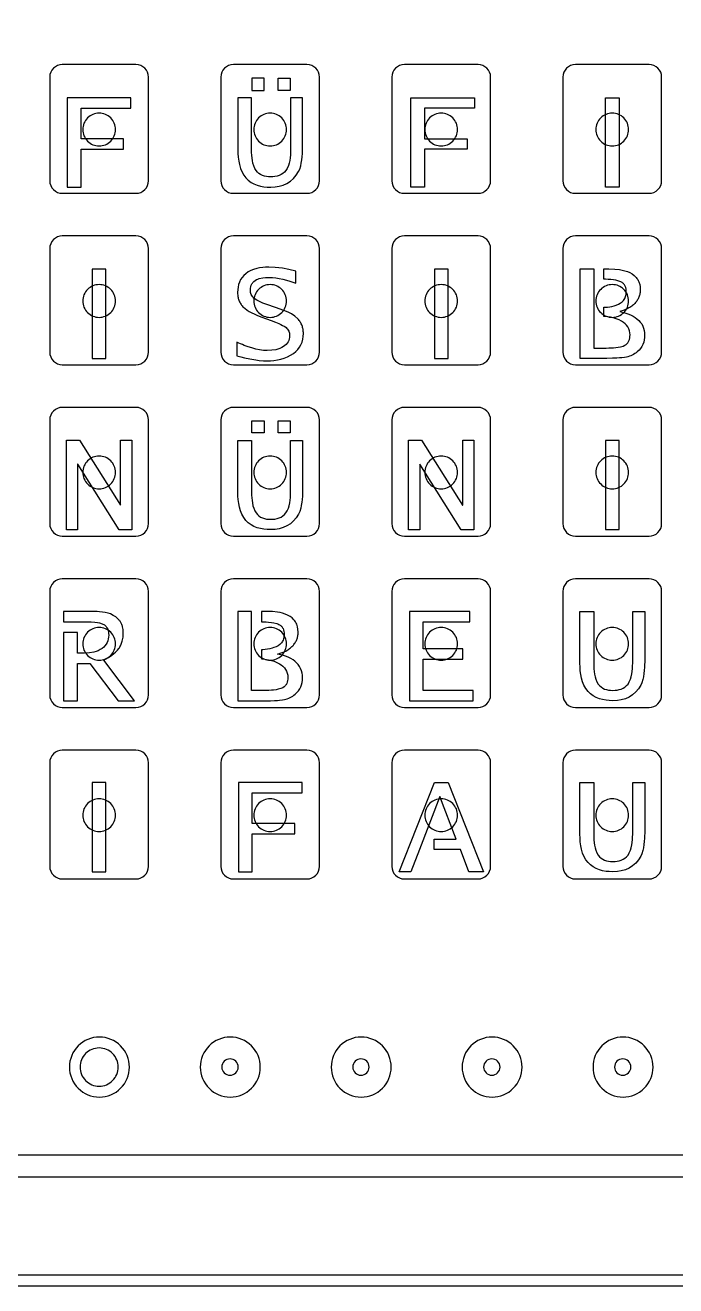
# Model space of a CAD drawing. Extents: x -337 to 6273, y 368 to 2065.
# Drawn here: x -112.2 to 7.1, y 468.1 to 699.2 of the extents above; entities that cross this region are included whole.
import ezdxf

# ---------------------------------------------------------------- set-up
doc = ezdxf.new("R2010")
doc.units = 0
doc.header["$LTSCALE"] = 100
doc.layers.add('EBENE_1', color=1, linetype='CONTINUOUS')

msp = doc.modelspace()

# ---------------------------------------------------------------- linework, layer by layer
at = {"layer": 'EBENE_1', "color": 7}
for points in [[(-323.616843, 468.053654), (126.383157, 468.053654), (126.383157, 918.053654), (-323.616843, 918.053654), (-323.616843, 468.053654)], [(-70.598491, 687.218697), (-68.387112, 687.218697), (-68.387112, 689.430076), (-70.598491, 689.430076), (-70.598491, 687.218697)], [(-65.796698, 687.218697), (-65.796698, 689.430076), (-63.585319, 689.430076), (-63.585319, 687.218697), (-65.796698, 687.218697)], [(-104.452073, 669.453654), (-101.933912, 669.453654), (-101.933912, 676.420139), (-94.12378, 676.420139), (-94.12378, 678.311955), (-101.933912, 678.311955), (-101.933912, 683.961838), (-92.781613, 683.961838), (-92.781613, 685.853654), (-104.452073, 685.853654), (-104.452073, 669.453654)], [(-61.322108, 685.834094), (-63.520705, 685.834094), (-63.520705, 676.379804), (-63.529589, 675.851043), (-63.554294, 675.380555), (-63.605304, 674.8488), (-63.673726, 674.389643), (-63.788877, 673.860215), (-63.922874, 673.423659), (-64.139428, 672.923652), (-64.377135, 672.53865), (-64.63474, 672.237826), (-64.931776, 671.982766), (-65.253195, 671.781041), (-65.625804, 671.613973), (-65.98088, 671.504301), (-66.389446, 671.423381), (-66.758799, 671.383448), (-67.176511, 671.369048), (-67.577558, 671.383842), (-67.932406, 671.424892), (-68.322713, 671.507521), (-68.663249, 671.619816), (-69.01483, 671.787599), (-69.321112, 671.991349), (-69.598063, 672.241792), (-69.841671, 672.53865), (-70.06974, 672.920664), (-70.277375, 673.412722), (-70.406716, 673.842891), (-70.517738, 674.362074), (-70.584078, 674.81357), (-70.633494, 675.334983), (-70.657516, 675.797267), (-70.666145, 676.315891), (-70.666145, 685.834094), (-73.184306, 685.834094), (-73.184306, 676.354239), (-73.167506, 675.627629), (-73.120619, 674.977675), (-73.025739, 674.253586), (-72.897651, 673.620082), (-72.69304, 672.917686), (-72.450965, 672.318972), (-72.103003, 671.689268), (-71.707922, 671.164527), (-71.265994, 670.727943), (-70.758202, 670.353709), (-70.231105, 670.066352), (-69.624287, 669.827234), (-69.053318, 669.670746), (-68.40258, 669.555377), (-67.812548, 669.497865), (-67.150946, 669.477232), (-66.335609, 669.517471), (-65.618556, 669.628856), (-64.84914, 669.84814), (-64.172478, 670.149668), (-63.528295, 670.564048), (-62.950163, 671.079934), (-62.47946, 671.645175), (-62.050712, 672.327738), (-61.845981, 672.776071), (-61.654375, 673.382618), (-61.543536, 673.882175), (-61.447609, 674.492871), (-61.391509, 675.01445), (-61.349626, 675.618787), (-61.337455, 675.892913), (-61.328603, 676.184246), (-61.323776, 676.459642), (-61.322108, 676.750497), (-61.322108, 685.834094)], [(-41.452073, 669.453654), (-41.452073, 685.853654), (-29.781613, 685.853654), (-29.781613, 683.961838), (-38.933912, 683.961838), (-38.933912, 678.311955), (-31.12378, 678.311955), (-31.12378, 676.420139), (-38.933912, 676.420139), (-38.933912, 669.453654), (-41.452073, 669.453654)], [(-3.266854, 669.471836), (-5.785014, 669.471836), (-5.785014, 685.835472), (-3.266854, 685.835472), (-3.266854, 669.471836)], [(-97.357763, 638.044563), (-97.357763, 654.408199), (-99.875923, 654.408199), (-99.875923, 638.044563), (-97.357763, 638.044563)], [(-34.63049, 638.044563), (-34.63049, 654.408199), (-37.148651, 654.408199), (-37.148651, 638.044563), (-34.63049, 638.044563)], [(-70.598491, 624.427788), (-70.598491, 626.639167), (-68.387112, 626.639167), (-68.387112, 624.427788), (-70.598491, 624.427788)], [(-65.796698, 624.427788), (-65.796698, 626.639167), (-63.585319, 626.639167), (-63.585319, 624.427788), (-65.796698, 624.427788)], [(-104.611855, 606.63718), (-104.611855, 623.08831), (-102.222119, 623.08831), (-94.705385, 611.172385), (-94.67982, 611.172385), (-94.67982, 623.08831), (-92.621831, 623.08831), (-92.621831, 606.63718), (-94.947854, 606.63718), (-102.515518, 618.663354), (-102.553866, 618.663354), (-102.553866, 606.63718), (-104.611855, 606.63718)], [(-61.322108, 623.043184), (-61.322108, 613.959588), (-61.323776, 613.668733), (-61.328603, 613.393337), (-61.337455, 613.102004), (-61.349626, 612.827878), (-61.391509, 612.223541), (-61.447609, 611.701962), (-61.543536, 611.091266), (-61.654375, 610.591709), (-61.845981, 609.985162), (-62.050712, 609.536829), (-62.47946, 608.854266), (-62.950163, 608.289025), (-63.528295, 607.773139), (-64.172478, 607.358759), (-64.84914, 607.057231), (-65.618556, 606.837947), (-66.335609, 606.726562), (-67.150946, 606.686322), (-67.812548, 606.706956), (-68.40258, 606.764468), (-69.053318, 606.879837), (-69.624287, 607.036325), (-70.231105, 607.275443), (-70.758202, 607.5628), (-71.265994, 607.937034), (-71.707922, 608.373618), (-72.103003, 608.898358), (-72.450965, 609.528063), (-72.69304, 610.126777), (-72.897651, 610.829172), (-73.025739, 611.462676), (-73.120619, 612.186766), (-73.167506, 612.83672), (-73.184306, 613.563329), (-73.184306, 623.043184), (-70.666145, 623.043184), (-70.666145, 613.524982), (-70.657516, 613.006358), (-70.633494, 612.544074), (-70.584078, 612.022661), (-70.517738, 611.571165), (-70.406716, 611.051982), (-70.277375, 610.621813), (-70.06974, 610.129755), (-69.841671, 609.747741), (-69.598063, 609.450883), (-69.321112, 609.20044), (-69.01483, 608.99669), (-68.663249, 608.828907), (-68.322713, 608.716612), (-67.932406, 608.633983), (-67.577558, 608.592933), (-67.176511, 608.578138), (-66.758799, 608.592539), (-66.389446, 608.632472), (-65.98088, 608.713392), (-65.625804, 608.823064), (-65.253195, 608.990132), (-64.931776, 609.191857), (-64.63474, 609.446917), (-64.377135, 609.747741), (-64.139428, 610.132742), (-63.922874, 610.63275), (-63.788877, 611.069306), (-63.673726, 611.598734), (-63.605304, 612.057891), (-63.554294, 612.589646), (-63.529589, 613.060134), (-63.520705, 613.588895), (-63.520705, 623.043184), (-61.322108, 623.043184)], [(-41.884582, 606.63718), (-41.884582, 623.08831), (-39.494846, 623.08831), (-31.978113, 611.172385), (-31.952548, 611.172385), (-31.952548, 623.08831), (-29.894559, 623.08831), (-29.894559, 606.63718), (-32.220582, 606.63718), (-39.788245, 618.663354), (-39.826593, 618.663354), (-39.826593, 606.63718), (-41.884582, 606.63718)], [(-3.266854, 606.680927), (-3.266854, 623.044563), (-5.785014, 623.044563), (-5.785014, 606.680927), (-3.266854, 606.680927)], [(-41.7248, 575.299109), (-30.05434, 575.299109), (-30.05434, 577.190925), (-39.20664, 577.190925), (-39.20664, 582.943068), (-31.946156, 582.943068), (-31.946156, 584.834884), (-39.20664, 584.834884), (-39.20664, 589.807292), (-30.642337, 589.807292), (-30.642337, 591.699109), (-41.7248, 591.699109), (-41.7248, 575.299109)], [(1.405165, 591.67754), (1.405165, 582.593943), (1.403497, 582.303088), (1.398669, 582.027692), (1.389818, 581.736359), (1.377647, 581.462233), (1.335764, 580.857896), (1.279664, 580.336317), (1.183737, 579.725621), (1.072898, 579.226064), (0.881292, 578.619517), (0.67656, 578.171184), (0.247813, 577.488621), (-0.22289, 576.92338), (-0.801022, 576.407494), (-1.445205, 575.993114), (-2.121867, 575.691586), (-2.891283, 575.472302), (-3.608336, 575.360917), (-4.423674, 575.320678), (-5.085276, 575.341311), (-5.675307, 575.398823), (-6.326046, 575.514192), (-6.897014, 575.67068), (-7.503832, 575.909798), (-8.030929, 576.197155), (-8.538722, 576.571389), (-8.980649, 577.007973), (-9.37573, 577.532713), (-9.723692, 578.162418), (-9.965767, 578.761132), (-10.170378, 579.463528), (-10.298467, 580.097032), (-10.393346, 580.821121), (-10.440234, 581.471075), (-10.457033, 582.197685), (-10.457033, 591.67754), (-7.938872, 591.67754), (-7.938872, 582.159337), (-7.930243, 581.640713), (-7.906221, 581.178429), (-7.856805, 580.657016), (-7.790465, 580.20552), (-7.679444, 579.686337), (-7.550102, 579.256168), (-7.342467, 578.76411), (-7.114398, 578.382096), (-6.87079, 578.085238), (-6.593839, 577.834795), (-6.287557, 577.631045), (-5.935976, 577.463262), (-5.59544, 577.350967), (-5.205133, 577.268338), (-4.850285, 577.227288), (-4.449239, 577.212494), (-4.031526, 577.226894), (-3.662174, 577.266827), (-3.253607, 577.347747), (-2.898532, 577.457419), (-2.525922, 577.624487), (-2.204503, 577.826212), (-1.907467, 578.081272), (-1.649862, 578.382096), (-1.412156, 578.767098), (-1.195602, 579.267105), (-1.061604, 579.703661), (-0.946454, 580.233089), (-0.878031, 580.692246), (-0.827021, 581.224001), (-0.802317, 581.694489), (-0.793432, 582.22325), (-0.793432, 591.67754), (1.405165, 591.67754)], [(-97.357763, 543.953654), (-97.357763, 560.31729), (-99.875923, 560.31729), (-99.875923, 543.953654), (-97.357763, 543.953654)], [(-73.088437, 543.935472), (-70.570276, 543.935472), (-70.570276, 550.901957), (-62.760143, 550.901957), (-62.760143, 552.793773), (-70.570276, 552.793773), (-70.570276, 558.443656), (-61.417977, 558.443656), (-61.417977, 560.335472), (-73.088437, 560.335472), (-73.088437, 543.935472)], [(-28.162524, 543.935472), (-30.828283, 543.935472), (-32.376568, 548.038668), (-37.170206, 548.038668), (-37.170206, 549.924182), (-33.130139, 549.924182), (-36.13883, 557.766181), (-39.871332, 548.038668), (-41.445582, 543.935472), (-43.616616, 543.935472), (-37.148651, 560.335472), (-34.63049, 560.335472), (-28.162524, 543.935472)], [(1.405165, 560.313903), (1.405165, 551.230307), (1.403497, 550.939452), (1.398669, 550.664056), (1.389818, 550.372723), (1.377647, 550.098597), (1.335764, 549.49426), (1.279664, 548.972681), (1.183737, 548.361985), (1.072898, 547.862428), (0.881292, 547.255881), (0.67656, 546.807548), (0.247813, 546.124984), (-0.22289, 545.559744), (-0.801022, 545.043858), (-1.445205, 544.629478), (-2.121867, 544.32795), (-2.891283, 544.108666), (-3.608336, 543.99728), (-4.423674, 543.957041), (-5.085276, 543.977675), (-5.675307, 544.035187), (-6.326046, 544.150556), (-6.897014, 544.307044), (-7.503832, 544.546162), (-8.030929, 544.833519), (-8.538722, 545.207753), (-8.980649, 545.644337), (-9.37573, 546.169077), (-9.723692, 546.798781), (-9.965767, 547.397496), (-10.170378, 548.099891), (-10.298467, 548.733395), (-10.393346, 549.457484), (-10.440234, 550.107439), (-10.457033, 550.834048), (-10.457033, 560.313903), (-7.938872, 560.313903), (-7.938872, 550.795701), (-7.930243, 550.277076), (-7.906221, 549.814793), (-7.856805, 549.293379), (-7.790465, 548.841883), (-7.679444, 548.322701), (-7.550102, 547.892532), (-7.342467, 547.400474), (-7.114398, 547.01846), (-6.87079, 546.721602), (-6.593839, 546.471159), (-6.287557, 546.267409), (-5.935976, 546.099626), (-5.59544, 545.98733), (-5.205133, 545.904702), (-4.850285, 545.863651), (-4.449239, 545.848857), (-4.031526, 545.863258), (-3.662174, 545.903191), (-3.253607, 545.984111), (-2.898532, 546.093783), (-2.525922, 546.26085), (-2.204503, 546.462576), (-1.907467, 546.717636), (-1.649862, 547.01846), (-1.412156, 547.403461), (-1.195602, 547.903469), (-1.061604, 548.340024), (-0.946454, 548.869452), (-0.878031, 549.32861), (-0.827021, 549.860365), (-0.802317, 550.330853), (-0.793432, 550.859613), (-0.793432, 560.313903), (1.405165, 560.313903)]]:
    msp.add_lwpolyline(points, close=True, dxfattribs=at)
at = {"layer": 'EBENE_1', "color": 5}
msp.add_lwpolyline([(106.383157, 488.053654), (124.383157, 488.053654), (124.383157, 898.053654), (106.383157, 898.053654), (106.383157, 916.053654), (-303.616843, 916.053654), (-303.616843, 898.053654), (-321.616843, 898.053654), (-321.616843, 488.053654), (-303.616843, 488.053654), (-303.616843, 470.053654), (106.383157, 470.053654), (106.383157, 488.053654)], close=True, dxfattribs=at)
at = {"layer": 'EBENE_1', "color": 2}
msp.add_lwpolyline([(102.383157, 894.053654), (-299.616843, 894.053654), (-299.616843, 492.053654), (102.383157, 492.053654), (102.383157, 894.053654)], close=True, dxfattribs=at)
at = {"layer": 'EBENE_1', "color": 1}
msp.add_lwpolyline([(-274.616521, 894.053807), (-299.616521, 869.053807), (-299.616521, 517.053502), (-274.616521, 492.053502), (77.382836, 492.053502), (102.382836, 517.053502), (102.382836, 869.053807), (77.382836, 894.053807), (-274.616521, 894.053807)], close=True, dxfattribs=at)
at = {"layer": 'EBENE_1', "color": 2}
for points in [[(-91.866838, 691.949193), (-105.366851, 691.949193, 0.199586), (-106.993184, 691.275534, 0.199586), (-107.666843, 689.649202), (-107.666843, 670.649185, 0.199586), (-106.993184, 669.022852, 0.199586), (-105.366851, 668.349193), (-91.866834, 668.349193, 0.199586), (-90.240502, 669.022852, 0.199586), (-89.566843, 670.649185), (-89.566843, 689.649202, 0.199586), (-90.240502, 691.275534, 0.199586), (-91.866838, 691.949193)], [(-60.506838, 691.949193), (-74.006851, 691.949193, 0.199586), (-75.633184, 691.275534, 0.199586), (-76.306843, 689.649202), (-76.306843, 670.649185, 0.199586), (-75.633184, 669.022852, 0.199586), (-74.006851, 668.349193), (-60.506834, 668.349193, 0.199586), (-58.880502, 669.022852, 0.199586), (-58.206843, 670.649185), (-58.206843, 689.649202, 0.199586), (-58.880502, 691.275534, 0.199586), (-60.506838, 691.949193)], [(-29.146838, 691.949193), (-42.646851, 691.949193, 0.199586), (-44.273184, 691.275534, 0.199586), (-44.946843, 689.649202), (-44.946843, 670.649185, 0.199586), (-44.273184, 669.022852, 0.199586), (-42.646851, 668.349193), (-29.146834, 668.349193, 0.199586), (-27.520502, 669.022852, 0.199586), (-26.846843, 670.649185), (-26.846843, 689.649202, 0.199586), (-27.520502, 691.275534, 0.199586), (-29.146838, 691.949193)], [(2.213162, 691.949193), (-11.286851, 691.949193, 0.199586), (-12.913184, 691.275534, 0.199586), (-13.586843, 689.649202), (-13.586843, 670.649185, 0.199586), (-12.913184, 669.022852, 0.199586), (-11.286851, 668.349193), (2.213166, 668.349193, 0.199586), (3.839498, 669.022852, 0.199586), (4.513157, 670.649185), (4.513157, 689.649202, 0.199586), (3.839498, 691.275534, 0.199586), (2.213162, 691.949193)], [(-91.866838, 660.523193), (-105.366851, 660.523193, 0.199586), (-106.993184, 659.849534, 0.199586), (-107.666843, 658.223202), (-107.666843, 639.223185, 0.199586), (-106.993184, 637.596852, 0.199586), (-105.366851, 636.923193), (-91.866834, 636.923193, 0.199586), (-90.240502, 637.596852, 0.199586), (-89.566843, 639.223185), (-89.566843, 658.223202, 0.199586), (-90.240502, 659.849534, 0.199586), (-91.866838, 660.523193)], [(-60.506838, 660.523193), (-74.006851, 660.523193, 0.199586), (-75.633184, 659.849534, 0.199586), (-76.306843, 658.223202), (-76.306843, 639.223185, 0.199586), (-75.633184, 637.596852, 0.199586), (-74.006851, 636.923193), (-60.506834, 636.923193, 0.199586), (-58.880502, 637.596852, 0.199586), (-58.206843, 639.223185), (-58.206843, 658.223202, 0.199586), (-58.880502, 659.849534, 0.199586), (-60.506838, 660.523193)], [(-29.146838, 660.523193), (-42.646851, 660.523193, 0.199586), (-44.273184, 659.849534, 0.199586), (-44.946843, 658.223202), (-44.946843, 639.223185, 0.199586), (-44.273184, 637.596852, 0.199586), (-42.646851, 636.923193), (-29.146834, 636.923193, 0.199586), (-27.520502, 637.596852, 0.199586), (-26.846843, 639.223185), (-26.846843, 658.223202, 0.199586), (-27.520502, 659.849534, 0.199586), (-29.146838, 660.523193)], [(2.213162, 660.523193), (-11.286851, 660.523193, 0.199586), (-12.913184, 659.849534, 0.199586), (-13.586843, 658.223202), (-13.586843, 639.223185, 0.199586), (-12.913184, 637.596852, 0.199586), (-11.286851, 636.923193), (2.213166, 636.923193, 0.199586), (3.839498, 637.596852, 0.199586), (4.513157, 639.223185), (4.513157, 658.223202, 0.199586), (3.839498, 659.849534, 0.199586), (2.213162, 660.523193)], [(-91.866838, 629.097193), (-105.366851, 629.097193, 0.199586), (-106.993184, 628.423534, 0.199586), (-107.666843, 626.797202), (-107.666843, 607.797185, 0.199586), (-106.993184, 606.170852, 0.199586), (-105.366851, 605.497193), (-91.866834, 605.497193, 0.199586), (-90.240502, 606.170852, 0.199586), (-89.566843, 607.797185), (-89.566843, 626.797202, 0.199586), (-90.240502, 628.423534, 0.199586), (-91.866838, 629.097193)], [(-60.506838, 629.097193), (-74.006851, 629.097193, 0.199586), (-75.633184, 628.423534, 0.199586), (-76.306843, 626.797202), (-76.306843, 607.797185, 0.199586), (-75.633184, 606.170852, 0.199586), (-74.006851, 605.497193), (-60.506834, 605.497193, 0.199586), (-58.880502, 606.170852, 0.199586), (-58.206843, 607.797185), (-58.206843, 626.797202, 0.199586), (-58.880502, 628.423534, 0.199586), (-60.506838, 629.097193)], [(-29.146838, 629.097193), (-42.646851, 629.097193, 0.199586), (-44.273184, 628.423534, 0.199586), (-44.946843, 626.797202), (-44.946843, 607.797185, 0.199586), (-44.273184, 606.170852, 0.199586), (-42.646851, 605.497193), (-29.146834, 605.497193, 0.199586), (-27.520502, 606.170852, 0.199586), (-26.846843, 607.797185), (-26.846843, 626.797202, 0.199586), (-27.520502, 628.423534, 0.199586), (-29.146838, 629.097193)], [(2.213162, 629.097193), (-11.286851, 629.097193, 0.199586), (-12.913184, 628.423534, 0.199586), (-13.586843, 626.797202), (-13.586843, 607.797185, 0.199586), (-12.913184, 606.170852, 0.199586), (-11.286851, 605.497193), (2.213166, 605.497193, 0.199586), (3.839498, 606.170852, 0.199586), (4.513157, 607.797185), (4.513157, 626.797202, 0.199586), (3.839498, 628.423534, 0.199586), (2.213162, 629.097193)], [(-91.866838, 597.671193), (-105.366851, 597.671193, 0.199586), (-106.993184, 596.997534, 0.199586), (-107.666843, 595.371202), (-107.666843, 576.371185, 0.199586), (-106.993184, 574.744852, 0.199586), (-105.366851, 574.071193), (-91.866834, 574.071193, 0.199586), (-90.240502, 574.744852, 0.199586), (-89.566843, 576.371185), (-89.566843, 595.371202, 0.199586), (-90.240502, 596.997534, 0.199586), (-91.866838, 597.671193)], [(-60.506838, 597.671193), (-74.006851, 597.671193, 0.199586), (-75.633184, 596.997534, 0.199586), (-76.306843, 595.371202), (-76.306843, 576.371185, 0.199586), (-75.633184, 574.744852, 0.199586), (-74.006851, 574.071193), (-60.506834, 574.071193, 0.199586), (-58.880502, 574.744852, 0.199586), (-58.206843, 576.371185), (-58.206843, 595.371202, 0.199586), (-58.880502, 596.997534, 0.199586), (-60.506838, 597.671193)], [(-29.146838, 597.671193), (-42.646851, 597.671193, 0.199586), (-44.273184, 596.997534, 0.199586), (-44.946843, 595.371202), (-44.946843, 576.371185, 0.199586), (-44.273184, 574.744852, 0.199586), (-42.646851, 574.071193), (-29.146834, 574.071193, 0.199586), (-27.520502, 574.744852, 0.199586), (-26.846843, 576.371185), (-26.846843, 595.371202, 0.199586), (-27.520502, 596.997534, 0.199586), (-29.146838, 597.671193)], [(2.213162, 597.671193), (-11.286851, 597.671193, 0.199586), (-12.913184, 596.997534, 0.199586), (-13.586843, 595.371202), (-13.586843, 576.371185, 0.199586), (-12.913184, 574.744852, 0.199586), (-11.286851, 574.071193), (2.213166, 574.071193, 0.199586), (3.839498, 574.744852, 0.199586), (4.513157, 576.371185), (4.513157, 595.371202, 0.199586), (3.839498, 596.997534, 0.199586), (2.213162, 597.671193)], [(-91.866838, 566.245193), (-105.366851, 566.245193, 0.199586), (-106.993184, 565.571534, 0.199586), (-107.666843, 563.945202), (-107.666843, 544.945185, 0.199586), (-106.993184, 543.318852, 0.199586), (-105.366851, 542.645193), (-91.866834, 542.645193, 0.199586), (-90.240502, 543.318852, 0.199586), (-89.566843, 544.945185), (-89.566843, 563.945202, 0.199586), (-90.240502, 565.571534, 0.199586), (-91.866838, 566.245193)], [(-60.506838, 566.245193), (-74.006851, 566.245193, 0.199586), (-75.633184, 565.571534, 0.199586), (-76.306843, 563.945202), (-76.306843, 544.945185, 0.199586), (-75.633184, 543.318852, 0.199586), (-74.006851, 542.645193), (-60.506834, 542.645193, 0.199586), (-58.880502, 543.318852, 0.199586), (-58.206843, 544.945185), (-58.206843, 563.945202, 0.199586), (-58.880502, 565.571534, 0.199586), (-60.506838, 566.245193)], [(-29.146838, 566.245193), (-42.646851, 566.245193, 0.199586), (-44.273184, 565.571534, 0.199586), (-44.946843, 563.945202), (-44.946843, 544.945185, 0.199586), (-44.273184, 543.318852, 0.199586), (-42.646851, 542.645193), (-29.146834, 542.645193, 0.199586), (-27.520502, 543.318852, 0.199586), (-26.846843, 544.945185), (-26.846843, 563.945202, 0.199586), (-27.520502, 565.571534, 0.199586), (-29.146838, 566.245193)], [(2.213162, 566.245193), (-11.286851, 566.245193, 0.199586), (-12.913184, 565.571534, 0.199586), (-13.586843, 563.945202), (-13.586843, 544.945185, 0.199586), (-12.913184, 543.318852, 0.199586), (-11.286851, 542.645193), (2.213166, 542.645193, 0.199586), (3.839498, 543.318852, 0.199586), (4.513157, 544.945185), (4.513157, 563.945202, 0.199586), (3.839498, 565.571534, 0.199586), (2.213162, 566.245193)], [(-93.066843, 508.153654, 0.199589), (-94.677755, 512.042741, 0.199589), (-98.566843, 513.653654, 0.199589), (-102.45593, 512.042741, 0.199589), (-104.066843, 508.153654, 0.199589), (-102.45593, 504.264567, 0.199589), (-98.566843, 502.653654, 0.199589), (-94.677755, 504.264567, 0.199589), (-93.066843, 508.153654)], [(-69.066843, 508.153654, 0.199589), (-70.677755, 512.042741, 0.199589), (-74.566843, 513.653654, 0.199589), (-78.45593, 512.042741, 0.199589), (-80.066843, 508.153654, 0.199589), (-78.45593, 504.264567, 0.199589), (-74.566843, 502.653654, 0.199589), (-70.677755, 504.264567, 0.199589), (-69.066843, 508.153654)], [(-45.066843, 508.153654, 0.199589), (-46.677755, 512.042741, 0.199589), (-50.566843, 513.653654, 0.199589), (-54.45593, 512.042741, 0.199589), (-56.066843, 508.153654, 0.199589), (-54.45593, 504.264567, 0.199589), (-50.566843, 502.653654, 0.199589), (-46.677755, 504.264567, 0.199589), (-45.066843, 508.153654)], [(-21.066843, 508.153654, 0.199589), (-22.677755, 512.042741, 0.199589), (-26.566843, 513.653654, 0.199589), (-30.45593, 512.042741, 0.199589), (-32.066843, 508.153654, 0.199589), (-30.45593, 504.264567, 0.199589), (-26.566843, 502.653654, 0.199589), (-22.677755, 504.264567, 0.199589), (-21.066843, 508.153654)], [(2.933157, 508.153654, 0.199589), (1.322245, 512.042741, 0.199589), (-2.566843, 513.653654, 0.199589), (-6.45593, 512.042741, 0.199589), (-8.066843, 508.153654, 0.199589), (-6.45593, 504.264567, 0.199589), (-2.566843, 502.653654, 0.199589), (1.322245, 504.264567, 0.199589), (2.933157, 508.153654)]]:
    msp.add_lwpolyline(points, format="xyb", close=True, dxfattribs=at)
at = {"layer": 'EBENE_1', "color": 1}
for points in [[(-95.616843, 680.032511, 0.199589), (-96.495522, 682.153831, 0.199589), (-98.616843, 683.032511, 0.199589), (-100.738163, 682.153831, 0.199589), (-101.616843, 680.032511, 0.199589), (-100.738163, 677.911191, 0.199589), (-98.616843, 677.032511, 0.199589), (-96.495522, 677.911191, 0.199589), (-95.616843, 680.032511)], [(-64.256843, 680.032511, 0.199589), (-65.135522, 682.153831, 0.199589), (-67.256843, 683.032511, 0.199589), (-69.378163, 682.153831, 0.199589), (-70.256843, 680.032511, 0.199589), (-69.378163, 677.911191, 0.199589), (-67.256843, 677.032511, 0.199589), (-65.135522, 677.911191, 0.199589), (-64.256843, 680.032511)], [(-32.896843, 680.032511, 0.199589), (-33.775522, 682.153831, 0.199589), (-35.896843, 683.032511, 0.199589), (-38.018163, 682.153831, 0.199589), (-38.896843, 680.032511, 0.199589), (-38.018163, 677.911191, 0.199589), (-35.896843, 677.032511, 0.199589), (-33.775522, 677.911191, 0.199589), (-32.896843, 680.032511)], [(-1.536843, 680.032511, 0.199589), (-2.415522, 682.153831, 0.199589), (-4.536843, 683.032511, 0.199589), (-6.658163, 682.153831, 0.199589), (-7.536843, 680.032511, 0.199589), (-6.658163, 677.911191, 0.199589), (-4.536843, 677.032511, 0.199589), (-2.415522, 677.911191, 0.199589), (-1.536843, 680.032511)], [(-95.616843, 648.606511, 0.199589), (-96.495522, 650.727831, 0.199589), (-98.616843, 651.606511, 0.199589), (-100.738163, 650.727831, 0.199589), (-101.616843, 648.606511, 0.199589), (-100.738163, 646.485191, 0.199589), (-98.616843, 645.606511, 0.199589), (-96.495522, 646.485191, 0.199589), (-95.616843, 648.606511)], [(-64.256843, 648.606511, 0.199589), (-65.135522, 650.727831, 0.199589), (-67.256843, 651.606511, 0.199589), (-69.378163, 650.727831, 0.199589), (-70.256843, 648.606511, 0.199589), (-69.378163, 646.485191, 0.199589), (-67.256843, 645.606511, 0.199589), (-65.135522, 646.485191, 0.199589), (-64.256843, 648.606511)], [(-32.896843, 648.606511, 0.199589), (-33.775522, 650.727831, 0.199589), (-35.896843, 651.606511, 0.199589), (-38.018163, 650.727831, 0.199589), (-38.896843, 648.606511, 0.199589), (-38.018163, 646.485191, 0.199589), (-35.896843, 645.606511, 0.199589), (-33.775522, 646.485191, 0.199589), (-32.896843, 648.606511)], [(-1.536843, 648.606511, 0.199589), (-2.415522, 650.727831, 0.199589), (-4.536843, 651.606511, 0.199589), (-6.658163, 650.727831, 0.199589), (-7.536843, 648.606511, 0.199589), (-6.658163, 646.485191, 0.199589), (-4.536843, 645.606511, 0.199589), (-2.415522, 646.485191, 0.199589), (-1.536843, 648.606511)], [(-95.616843, 617.180511, 0.199589), (-96.495522, 619.301831, 0.199589), (-98.616843, 620.180511, 0.199589), (-100.738163, 619.301831, 0.199589), (-101.616843, 617.180511, 0.199589), (-100.738163, 615.059191, 0.199589), (-98.616843, 614.180511, 0.199589), (-96.495522, 615.059191, 0.199589), (-95.616843, 617.180511)], [(-64.256843, 617.180511, 0.199589), (-65.135522, 619.301831, 0.199589), (-67.256843, 620.180511, 0.199589), (-69.378163, 619.301831, 0.199589), (-70.256843, 617.180511, 0.199589), (-69.378163, 615.059191, 0.199589), (-67.256843, 614.180511, 0.199589), (-65.135522, 615.059191, 0.199589), (-64.256843, 617.180511)], [(-32.896843, 617.180511, 0.199589), (-33.775522, 619.301831, 0.199589), (-35.896843, 620.180511, 0.199589), (-38.018163, 619.301831, 0.199589), (-38.896843, 617.180511, 0.199589), (-38.018163, 615.059191, 0.199589), (-35.896843, 614.180511, 0.199589), (-33.775522, 615.059191, 0.199589), (-32.896843, 617.180511)], [(-1.536843, 617.180511, 0.199589), (-2.415522, 619.301831, 0.199589), (-4.536843, 620.180511, 0.199589), (-6.658163, 619.301831, 0.199589), (-7.536843, 617.180511, 0.199589), (-6.658163, 615.059191, 0.199589), (-4.536843, 614.180511, 0.199589), (-2.415522, 615.059191, 0.199589), (-1.536843, 617.180511)], [(-95.616843, 585.754511, 0.199589), (-96.495522, 587.875831, 0.199589), (-98.616843, 588.754511, 0.199589), (-100.738163, 587.875831, 0.199589), (-101.616843, 585.754511, 0.199589), (-100.738163, 583.633191, 0.199589), (-98.616843, 582.754511, 0.199589), (-96.495522, 583.633191, 0.199589), (-95.616843, 585.754511)], [(-64.256843, 585.754511, 0.199589), (-65.135522, 587.875831, 0.199589), (-67.256843, 588.754511, 0.199589), (-69.378163, 587.875831, 0.199589), (-70.256843, 585.754511, 0.199589), (-69.378163, 583.633191, 0.199589), (-67.256843, 582.754511, 0.199589), (-65.135522, 583.633191, 0.199589), (-64.256843, 585.754511)], [(-32.896843, 585.754511, 0.199589), (-33.775522, 587.875831, 0.199589), (-35.896843, 588.754511, 0.199589), (-38.018163, 587.875831, 0.199589), (-38.896843, 585.754511, 0.199589), (-38.018163, 583.633191, 0.199589), (-35.896843, 582.754511, 0.199589), (-33.775522, 583.633191, 0.199589), (-32.896843, 585.754511)], [(-1.536843, 585.754511, 0.199589), (-2.415522, 587.875831, 0.199589), (-4.536843, 588.754511, 0.199589), (-6.658163, 587.875831, 0.199589), (-7.536843, 585.754511, 0.199589), (-6.658163, 583.633191, 0.199589), (-4.536843, 582.754511, 0.199589), (-2.415522, 583.633191, 0.199589), (-1.536843, 585.754511)], [(-95.616843, 554.328511, 0.199589), (-96.495522, 556.449831, 0.199589), (-98.616843, 557.328511, 0.199589), (-100.738163, 556.449831, 0.199589), (-101.616843, 554.328511, 0.199589), (-100.738163, 552.207191, 0.199589), (-98.616843, 551.328511, 0.199589), (-96.495522, 552.207191, 0.199589), (-95.616843, 554.328511)], [(-64.256843, 554.328511, 0.199589), (-65.135522, 556.449831, 0.199589), (-67.256843, 557.328511, 0.199589), (-69.378163, 556.449831, 0.199589), (-70.256843, 554.328511, 0.199589), (-69.378163, 552.207191, 0.199589), (-67.256843, 551.328511, 0.199589), (-65.135522, 552.207191, 0.199589), (-64.256843, 554.328511)], [(-32.896843, 554.328511, 0.199589), (-33.775522, 556.449831, 0.199589), (-35.896843, 557.328511, 0.199589), (-38.018163, 556.449831, 0.199589), (-38.896843, 554.328511, 0.199589), (-38.018163, 552.207191, 0.199589), (-35.896843, 551.328511, 0.199589), (-33.775522, 552.207191, 0.199589), (-32.896843, 554.328511)], [(-1.536843, 554.328511, 0.199589), (-2.415522, 556.449831, 0.199589), (-4.536843, 557.328511, 0.199589), (-6.658163, 556.449831, 0.199589), (-7.536843, 554.328511, 0.199589), (-6.658163, 552.207191, 0.199589), (-4.536843, 551.328511, 0.199589), (-2.415522, 552.207191, 0.199589), (-1.536843, 554.328511)], [(-93.066843, 508.153807, 0.199589), (-94.677755, 512.042894, 0.199589), (-98.566843, 513.653807, 0.199589), (-102.45593, 512.042894, 0.199589), (-104.066843, 508.153807, 0.199589), (-102.45593, 504.264719, 0.199589), (-98.566843, 502.653807, 0.199589), (-94.677755, 504.264719, 0.199589), (-93.066843, 508.153807)], [(-69.066843, 508.153807, 0.199589), (-70.677755, 512.042894, 0.199589), (-74.566843, 513.653807, 0.199589), (-78.45593, 512.042894, 0.199589), (-80.066843, 508.153807, 0.199589), (-78.45593, 504.264719, 0.199589), (-74.566843, 502.653807, 0.199589), (-70.677755, 504.264719, 0.199589), (-69.066843, 508.153807)], [(-45.066843, 508.153807, 0.199589), (-46.677755, 512.042894, 0.199589), (-50.566843, 513.653807, 0.199589), (-54.45593, 512.042894, 0.199589), (-56.066843, 508.153807, 0.199589), (-54.45593, 504.264719, 0.199589), (-50.566843, 502.653807, 0.199589), (-46.677755, 504.264719, 0.199589), (-45.066843, 508.153807)], [(-21.066843, 508.153807, 0.199589), (-22.677755, 512.042894, 0.199589), (-26.566843, 513.653807, 0.199589), (-30.45593, 512.042894, 0.199589), (-32.066843, 508.153807, 0.199589), (-30.45593, 504.264719, 0.199589), (-26.566843, 502.653807, 0.199589), (-22.677755, 504.264719, 0.199589), (-21.066843, 508.153807)], [(2.933157, 508.153807, 0.199589), (1.322245, 512.042894, 0.199589), (-2.566843, 513.653807, 0.199589), (-6.45593, 512.042894, 0.199589), (-8.066843, 508.153807, 0.199589), (-6.45593, 504.264719, 0.199589), (-2.566843, 502.653807, 0.199589), (1.322245, 504.264719, 0.199589), (2.933157, 508.153807)]]:
    msp.add_lwpolyline(points, format="xyb", close=True, dxfattribs=at)
at = {"layer": 'EBENE_1', "color": 7}
for points in [[(-62.530058, 654.042905), (-63.829019, 654.373471), (-64.992505, 654.601709), (-66.329595, 654.771121), (-67.502466, 654.82264), (-68.089772, 654.807785), (-68.621704, 654.765984), (-69.203959, 654.683821), (-69.724005, 654.572101), (-70.284247, 654.402037), (-70.778449, 654.198727), (-71.28381, 653.923638), (-71.727096, 653.608299), (-72.093071, 653.274694), (-72.401662, 652.915943), (-72.666601, 652.515445), (-72.882294, 652.07747), (-73.036971, 651.636415), (-73.149422, 651.148038), (-73.208159, 650.689927), (-73.229044, 650.182578), (-73.168764, 649.41243, 0.045584), (-73.006554, 648.770011, 0.055167), (-72.693711, 648.120146, 0.055874), (-72.25118, 647.562157), (-71.922298, 647.267301), (-71.468403, 646.937984), (-71.078967, 646.69807), (-70.599123, 646.437835), (-70.178725, 646.233029), (-69.689219, 646.01513), (-69.249975, 645.834525), (-68.755155, 645.644776), (-67.06786, 645.031214), (-66.261848, 644.722183), (-65.663455, 644.468681), (-65.281176, 644.290058), (-64.984273, 644.137436), (-64.592268, 643.904874), (-64.35157, 643.727394, -0.057849), (-64.05429, 643.414324, -0.060677), (-63.848716, 643.057569, -0.053921), (-63.735359, 642.682922, -0.046553), (-63.693269, 642.231837), (-63.7113, 641.924766), (-63.762463, 641.644688), (-63.854382, 641.361382), (-63.983442, 641.096867), (-64.143541, 640.858466), (-64.345089, 640.629261), (-64.554184, 640.44087), (-64.80535, 640.256935), (-65.128985, 640.066909), (-65.494348, 639.900126), (-65.845099, 639.777484), (-66.238055, 639.674864), (-66.936958, 639.563724), (-67.783682, 639.521939), (-68.449156, 639.553686), (-69.224146, 639.659689), (-69.886002, 639.798469), (-70.634707, 640.000159), (-71.285608, 640.208562), (-72.005595, 640.470171), (-72.334679, 640.599516), (-72.678595, 640.740731), (-73.004581, 640.879975), (-73.344087, 641.030278), (-73.344087, 638.537683), (-72.639471, 638.354007), (-71.992159, 638.197768), (-71.64378, 638.119173), (-71.311835, 638.048185), (-70.961089, 637.977614), (-70.628541, 637.915239), (-69.895293, 637.795111), (-69.249132, 637.712243), (-68.497632, 637.648947), (-67.860377, 637.630122), (-67.188152, 637.64738), (-66.57396, 637.696217), (-65.908628, 637.790499), (-65.306694, 637.919208), (-64.666498, 638.110411), (-64.091422, 638.339998), (-63.507733, 638.643146), (-62.983838, 638.991463), (-62.560784, 639.342599), (-62.206777, 639.706313), (-61.879832, 640.132305), (-61.617653, 640.581393), (-61.415076, 641.060204), (-61.269683, 641.577204), (-61.190316, 642.078696), (-61.162326, 642.628096, 0.042351), (-61.228491, 643.407853, 0.046953), (-61.41217, 644.089695, 0.050395), (-61.734275, 644.743631, 0.048368), (-62.196871, 645.345813), (-62.707927, 645.812624), (-63.370005, 646.258693), (-63.982793, 646.573233), (-64.728655, 646.8719), (-66.26256, 647.395984), (-67.87316, 647.958416), (-68.575684, 648.219485), (-69.106779, 648.44625), (-69.434322, 648.605267), (-69.696304, 648.748255), (-70.016937, 648.953158), (-70.23793, 649.128018, -0.055266), (-70.525718, 649.447591, -0.057912), (-70.725053, 649.806478, -0.052241), (-70.836151, 650.183008, -0.045664), (-70.877057, 650.629967), (-70.860532, 650.93868), (-70.814862, 651.20924), (-70.725566, 651.497008), (-70.602284, 651.750424, -0.040795), (-70.437264, 651.985125), (-70.230293, 652.197165), (-70.010452, 652.364475), (-69.743915, 652.517587, -0.042851), (-69.267441, 652.704954), (-68.628589, 652.849216), (-68.105136, 652.90839), (-67.464119, 652.930824), (-66.857838, 652.910472), (-66.200397, 652.845884), (-65.600079, 652.752239), (-64.953127, 652.617954), (-63.819688, 652.308636), (-62.530058, 651.857091), (-62.530058, 654.042905)], [(-1.994921, 649.803026), (-1.963034, 650.233431), (-1.975326, 650.533389), (-2.008983, 650.793145), (-2.079061, 651.082992), (-2.173868, 651.328729, 0.041883), (-2.316918, 651.577714, 0.043934), (-2.491836, 651.788354, 0.042899), (-2.698217, 651.963684), (-2.94729, 652.112465, 0.040387), (-3.303498, 652.253793), (-3.867634, 652.394115), (-4.287392, 652.462945), (-4.824631, 652.523566), (-5.266579, 652.556976), (-5.788809, 652.582099), (-6.092792, 652.592771), (-6.092792, 654.487521), (-5.15867, 654.490018), (-4.08575, 654.453416), (-3.208449, 654.356804), (-2.698443, 654.264163), (-2.251462, 654.15462), (-1.757193, 653.994306), (-1.336302, 653.815556), (-0.885594, 653.564388), (-0.514275, 653.290497), (-0.16074, 652.939618, -0.04114), (0.120367, 652.552402, -0.040138), (0.332664, 652.129742), (0.486163, 651.650326), (0.564953, 651.197746), (0.593474, 650.68082, -0.045085), (0.528875, 649.96586, -0.048713), (0.346757, 649.326672, -0.049106), (0.04288, 648.732939, -0.045776), (-0.397173, 648.169051, -0.044137), (-0.96419, 647.663228, -0.040199), (-1.670873, 647.22032), (-2.347781, 646.920385), (-3.164593, 646.667103), (-2.253645, 646.443087), (-1.507686, 646.189648), (-1.092147, 646.011372), (-0.725859, 645.825318), (-0.340493, 645.591775), (-0.008216, 645.349176), (0.324205, 645.05272), (0.603393, 644.742879), (0.854196, 644.3884), (1.056482, 644.011222), (1.20885, 643.618184), (1.318661, 643.191536), (1.377875, 642.782297), (1.398774, 642.333821), (1.379789, 641.883918), (1.32627, 641.476225), (1.224733, 641.044156), (1.084759, 640.651613), (0.89199, 640.264775), (0.65471, 639.908224), (0.381173, 639.589997), (0.056607, 639.291576, -0.124507), (-1.924687, 638.326495), (-2.295594, 638.259767), (-2.812057, 638.19558), (-3.21495, 638.160411), (-3.706985, 638.129851), (-4.491558, 638.101236), (-5.503798, 638.090018), (-10.450642, 638.090018), (-10.450642, 654.490018), (-7.932481, 654.490018), (-7.932481, 647.395707), (-7.932481, 639.981834), (-5.657189, 639.981834), (-5.192325, 639.986554), (-4.7813, 639.999625), (-4.310204, 640.027179), (-3.909212, 640.063904), (-3.428315, 640.129197), (-3.046798, 640.203796), (-2.555902, 640.346002), (-2.225077, 640.493135), (-1.986692, 640.648398, 0.041793), (-1.788184, 640.829559, 0.042011), (-1.62227, 641.041776), (-1.486252, 641.290831), (-1.396125, 641.534735), (-1.329564, 641.820276), (-1.297302, 642.077169), (-1.28556, 642.372169), (-1.311662, 642.772958), (-1.385794, 643.138421), (-1.516523, 643.50156), (-1.701277, 643.843116), (-1.92267, 644.141166), (-2.203199, 644.430615), (-2.485674, 644.662397), (-2.825856, 644.890329), (-3.28166, 645.134602), (-3.805833, 645.35079), (-4.296908, 645.504695), (-4.85268, 645.634111), (-5.862298, 645.762745), (-6.092656, 645.763441), (-6.092656, 647.463441), (-5.862298, 647.462745), (-5.419324, 647.483367), (-4.990892, 647.543911), (-4.612823, 647.615495), (-4.189862, 647.720675), (-3.827949, 647.837452), (-3.423555, 648.007215), (-3.092114, 648.189522), (-2.744559, 648.445148, 0.041938), (-2.47471, 648.718943, 0.047591), (-2.24509, 649.05515, 0.047506), (-2.082832, 649.429341, 0.041602), (-1.994921, 649.803026)], [(-100.330043, 582.124985), (-95.153114, 575.299109), (-92.104877, 575.299109), (-97.766944, 582.764112), (-96.923664, 583.23268), (-96.263477, 583.672822), (-95.896909, 583.958943), (-95.587601, 584.234225), (-95.264802, 584.569738), (-95.007113, 584.892405, 0.04638), (-94.635272, 585.523638, 0.043727), (-94.36724, 586.252814), (-94.231404, 586.94374), (-94.181641, 587.749303), (-94.218514, 588.345757), (-94.320016, 588.864185, 0.041965), (-94.515733, 589.405256, 0.043941), (-94.788239, 589.882539, 0.042775), (-95.134724, 590.300551), (-95.575135, 590.681795), (-96.018561, 590.965739), (-96.559193, 591.226155), (-96.947659, 591.362031), (-97.525741, 591.494528), (-97.967767, 591.563199), (-98.522732, 591.623314), (-98.985251, 591.657219), (-99.526957, 591.68264), (-100.000348, 591.694743), (-100.534563, 591.699109), (-105.123496, 591.699109), (-105.123496, 589.807292), (-102.605335, 589.807292), (-101.058648, 589.807292), (-100.097087, 589.783223), (-99.374917, 589.722947), (-98.912138, 589.655753), (-98.545588, 589.578977), (-98.076879, 589.433272, -0.042304), (-97.760752, 589.28201, -0.042429), (-97.528265, 589.117556, -0.043664), (-97.333034, 588.921412, -0.041184), (-97.177929, 588.701124), (-97.049388, 588.438579), (-96.967062, 588.18927), (-96.905993, 587.896167), (-96.876651, 587.634753), (-96.865974, 587.334869), (-96.883907, 586.97025), (-96.934665, 586.638213), (-97.02852, 586.293499), (-97.158989, 585.975838), (-97.330129, 585.674919), (-97.54306, 585.391316), (-97.776274, 585.147514), (-98.054751, 584.913577), (-98.399117, 584.683107), (-98.785375, 584.482248), (-99.164469, 584.331385), (-99.588646, 584.205555), (-100.349871, 584.068439), (-101.275951, 584.016801), (-102.605335, 584.016801), (-102.605335, 587.820494), (-105.128809, 587.820494), (-105.128809, 575.299109), (-102.605335, 575.299109), (-102.605335, 582.124985), (-100.330043, 582.124985)], [(-64.722193, 587.012117, -0.041602), (-64.810105, 586.638432, -0.047506), (-64.972363, 586.264241, -0.047591), (-65.201983, 585.928034, -0.041938), (-65.471831, 585.654239), (-65.819387, 585.398613), (-66.150828, 585.216306), (-66.555222, 585.046543), (-66.917135, 584.929766), (-67.340095, 584.824586), (-67.718164, 584.753002), (-68.146597, 584.692458), (-68.58957, 584.671836), (-68.819929, 584.672532), (-68.819929, 582.972532), (-68.58957, 582.971836), (-67.579953, 582.843202), (-67.024181, 582.713786), (-66.533106, 582.559881), (-66.008933, 582.343693), (-65.553129, 582.09942), (-65.212947, 581.871488), (-64.930472, 581.639706), (-64.649943, 581.350257), (-64.42855, 581.052207), (-64.243796, 580.71065), (-64.113066, 580.347512), (-64.038935, 579.982049), (-64.012832, 579.58126), (-64.024574, 579.286259), (-64.056837, 579.029367), (-64.123398, 578.743826), (-64.213524, 578.499922), (-64.349543, 578.250867, -0.042011), (-64.515456, 578.03865, -0.041793), (-64.713965, 577.857489), (-64.952349, 577.702226), (-65.283175, 577.555093), (-65.774071, 577.412887), (-66.155587, 577.338288), (-66.636485, 577.272995), (-67.037477, 577.23627), (-67.508572, 577.208716), (-67.919598, 577.195645), (-68.384461, 577.190925), (-70.659754, 577.190925), (-70.659754, 584.604798), (-70.659754, 591.699108), (-73.177914, 591.699109), (-73.177914, 575.299109), (-68.231071, 575.299109), (-67.218831, 575.310327), (-66.434258, 575.338942), (-65.942223, 575.369502), (-65.53933, 575.404671), (-65.022867, 575.468858), (-64.65196, 575.535586, 0.124507), (-62.670666, 576.500667), (-62.3461, 576.799088), (-62.072563, 577.117315), (-61.835283, 577.473866), (-61.642514, 577.860704), (-61.50254, 578.253246), (-61.401003, 578.685316), (-61.347483, 579.093009), (-61.328499, 579.542912), (-61.349398, 579.991388), (-61.408612, 580.400627), (-61.518423, 580.827274), (-61.670791, 581.220313), (-61.873077, 581.597491), (-62.123879, 581.95197), (-62.403068, 582.261811), (-62.735488, 582.558267), (-63.067766, 582.800866), (-63.453132, 583.034409), (-63.81942, 583.220463), (-64.234959, 583.398738), (-64.980918, 583.652178), (-65.891866, 583.876193), (-65.075053, 584.129476), (-64.398146, 584.429411, 0.040199), (-63.691463, 584.872318, 0.044137), (-63.124446, 585.378142, 0.045776), (-62.684392, 585.94203, 0.049106), (-62.380516, 586.535763, 0.048713), (-62.198398, 587.174951, 0.045085), (-62.133799, 587.889911), (-62.16232, 588.406837), (-62.24111, 588.859417), (-62.394609, 589.338833, 0.040138), (-62.606906, 589.761493, 0.04114), (-62.888013, 590.148709), (-63.241547, 590.499588), (-63.612866, 590.773478), (-64.063575, 591.024647), (-64.484466, 591.203397), (-64.978735, 591.363711), (-65.425716, 591.473254), (-65.935721, 591.565895), (-66.813023, 591.662507), (-67.885942, 591.699109), (-68.820064, 591.696612), (-68.820064, 589.801862), (-68.516082, 589.79119), (-67.993852, 589.766067), (-67.551904, 589.732657), (-67.014665, 589.672036), (-66.594907, 589.603206), (-66.030771, 589.462884, -0.040387), (-65.674563, 589.321556), (-65.42549, 589.172775, -0.042899), (-65.219108, 588.997445, -0.043934), (-65.044191, 588.786805, -0.041883), (-64.901141, 588.53782), (-64.806334, 588.292083), (-64.736256, 588.002235), (-64.702599, 587.74248), (-64.690307, 587.442522), (-64.722193, 587.012117)], [(-95.117256, 508.153319, 0.199589), (-96.142382, 510.628193, 0.199589), (-98.617256, 511.653319, 0.199589), (-101.092129, 510.628193, 0.199589), (-102.117256, 508.153319, 0.199589), (-101.092129, 505.678445, 0.199589), (-98.617256, 504.653319, 0.199589), (-96.142382, 505.678445, 0.199589), (-95.117256, 508.153319)], [(-73.117256, 508.153319, 0.199589), (-73.556595, 509.213979, 0.199589), (-74.617256, 509.653319, 0.199589), (-75.677916, 509.213979, 0.199589), (-76.117256, 508.153319, 0.199589), (-75.677916, 507.092659, 0.199589), (-74.617256, 506.653319, 0.199589), (-73.556595, 507.092659, 0.199589), (-73.117256, 508.153319)], [(-49.117256, 508.153319, 0.199589), (-49.556595, 509.213979, 0.199589), (-50.617256, 509.653319, 0.199589), (-51.677916, 509.213979, 0.199589), (-52.117256, 508.153319, 0.199589), (-51.677916, 507.092659, 0.199589), (-50.617256, 506.653319, 0.199589), (-49.556595, 507.092659, 0.199589), (-49.117256, 508.153319)], [(-25.117256, 508.153319, 0.199589), (-25.556595, 509.213979, 0.199589), (-26.617256, 509.653319, 0.199589), (-27.677916, 509.213979, 0.199589), (-28.117256, 508.153319, 0.199589), (-27.677916, 507.092659, 0.199589), (-26.617256, 506.653319, 0.199589), (-25.556595, 507.092659, 0.199589), (-25.117256, 508.153319)], [(-1.117256, 508.153319, 0.199589), (-1.556595, 509.213979, 0.199589), (-2.617256, 509.653319, 0.199589), (-3.677916, 509.213979, 0.199589), (-4.117256, 508.153319, 0.199589), (-3.677916, 507.092659, 0.199589), (-2.617256, 506.653319, 0.199589), (-1.556595, 507.092659, 0.199589), (-1.117256, 508.153319)]]:
    msp.add_lwpolyline(points, format="xyb", close=True, dxfattribs=at)
at = {"layer": 'EBENE_1', "color": 5}
msp.add_lwpolyline([(-321.616843, 488.053654), (124.383157, 488.053654)], dxfattribs=at)

doc.saveas('drawing.dxf')
